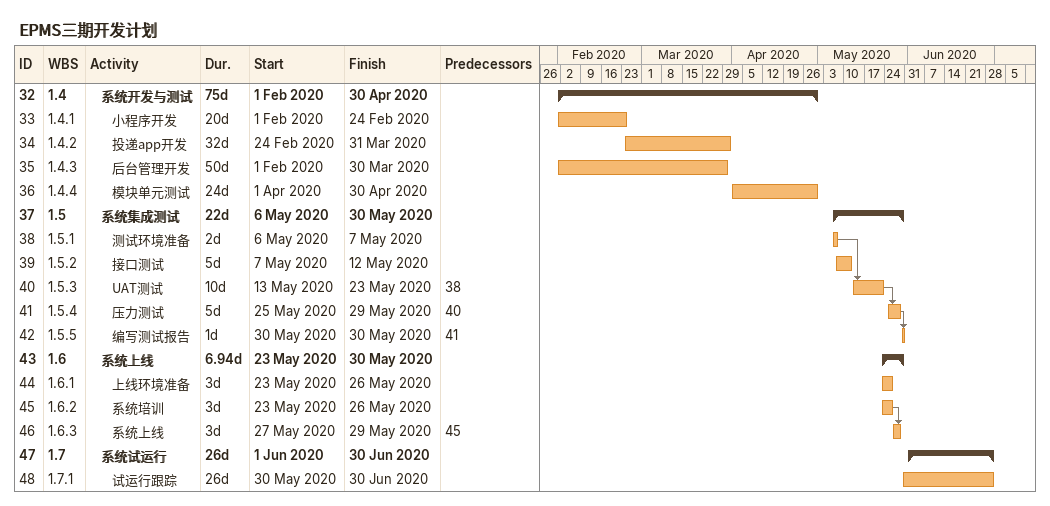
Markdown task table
EPMS三期开发计划

| ID | WBS | Task | Duration | Start | Finish | Predecessors |
|---|---|---|---|---|---|---|
| 32 | 1.4 | **系统开发与测试** | 75d | 2020-02-01 | 2020-04-30 |  |
| 33 | 1.4.1 | 小程序开发 | 20d | 2020-02-01 | 2020-02-24 |  |
| 34 | 1.4.2 | 投递app开发 | 32d | 2020-02-24 | 2020-03-31 |  |
| 35 | 1.4.3 | 后台管理开发 | 50d | 2020-02-01 | 2020-03-30 |  |
| 36 | 1.4.4 | 模块单元测试 | 24d | 2020-04-01 | 2020-04-30 |  |
| 37 | 1.5 | **系统集成测试** | 22d | 2020-05-06 | 2020-05-30 |  |
| 38 | 1.5.1 | 测试环境准备 | 2d | 2020-05-06 | 2020-05-07 |  |
| 39 | 1.5.2 | 接口测试 | 5d | 2020-05-07 | 2020-05-12 |  |
| 40 | 1.5.3 | UAT测试 | 10d | 2020-05-13 | 2020-05-23 | 38 |
| 41 | 1.5.4 | 压力测试 | 5d | 2020-05-25 | 2020-05-29 | 40 |
| 42 | 1.5.5 | 编写测试报告 | 1d | 2020-05-30 | 2020-05-30 | 41 |
| 43 | 1.6 | **系统上线** | 6.94d | 2020-05-23 | 2020-05-30 |  |
| 44 | 1.6.1 | 上线环境准备 | 3d | 2020-05-23 | 2020-05-26 |  |
| 45 | 1.6.2 | 系统培训 | 3d | 2020-05-23 | 2020-05-26 |  |
| 46 | 1.6.3 | 系统上线 | 3d | 2020-05-27 | 2020-05-29 | 45 |
| 47 | 1.7 | **系统试运行** | 26d | 2020-06-01 | 2020-06-30 |  |
| 48 | 1.7.1 | 试运行跟踪 | 26d | 2020-05-30 | 2020-06-30 |  |
